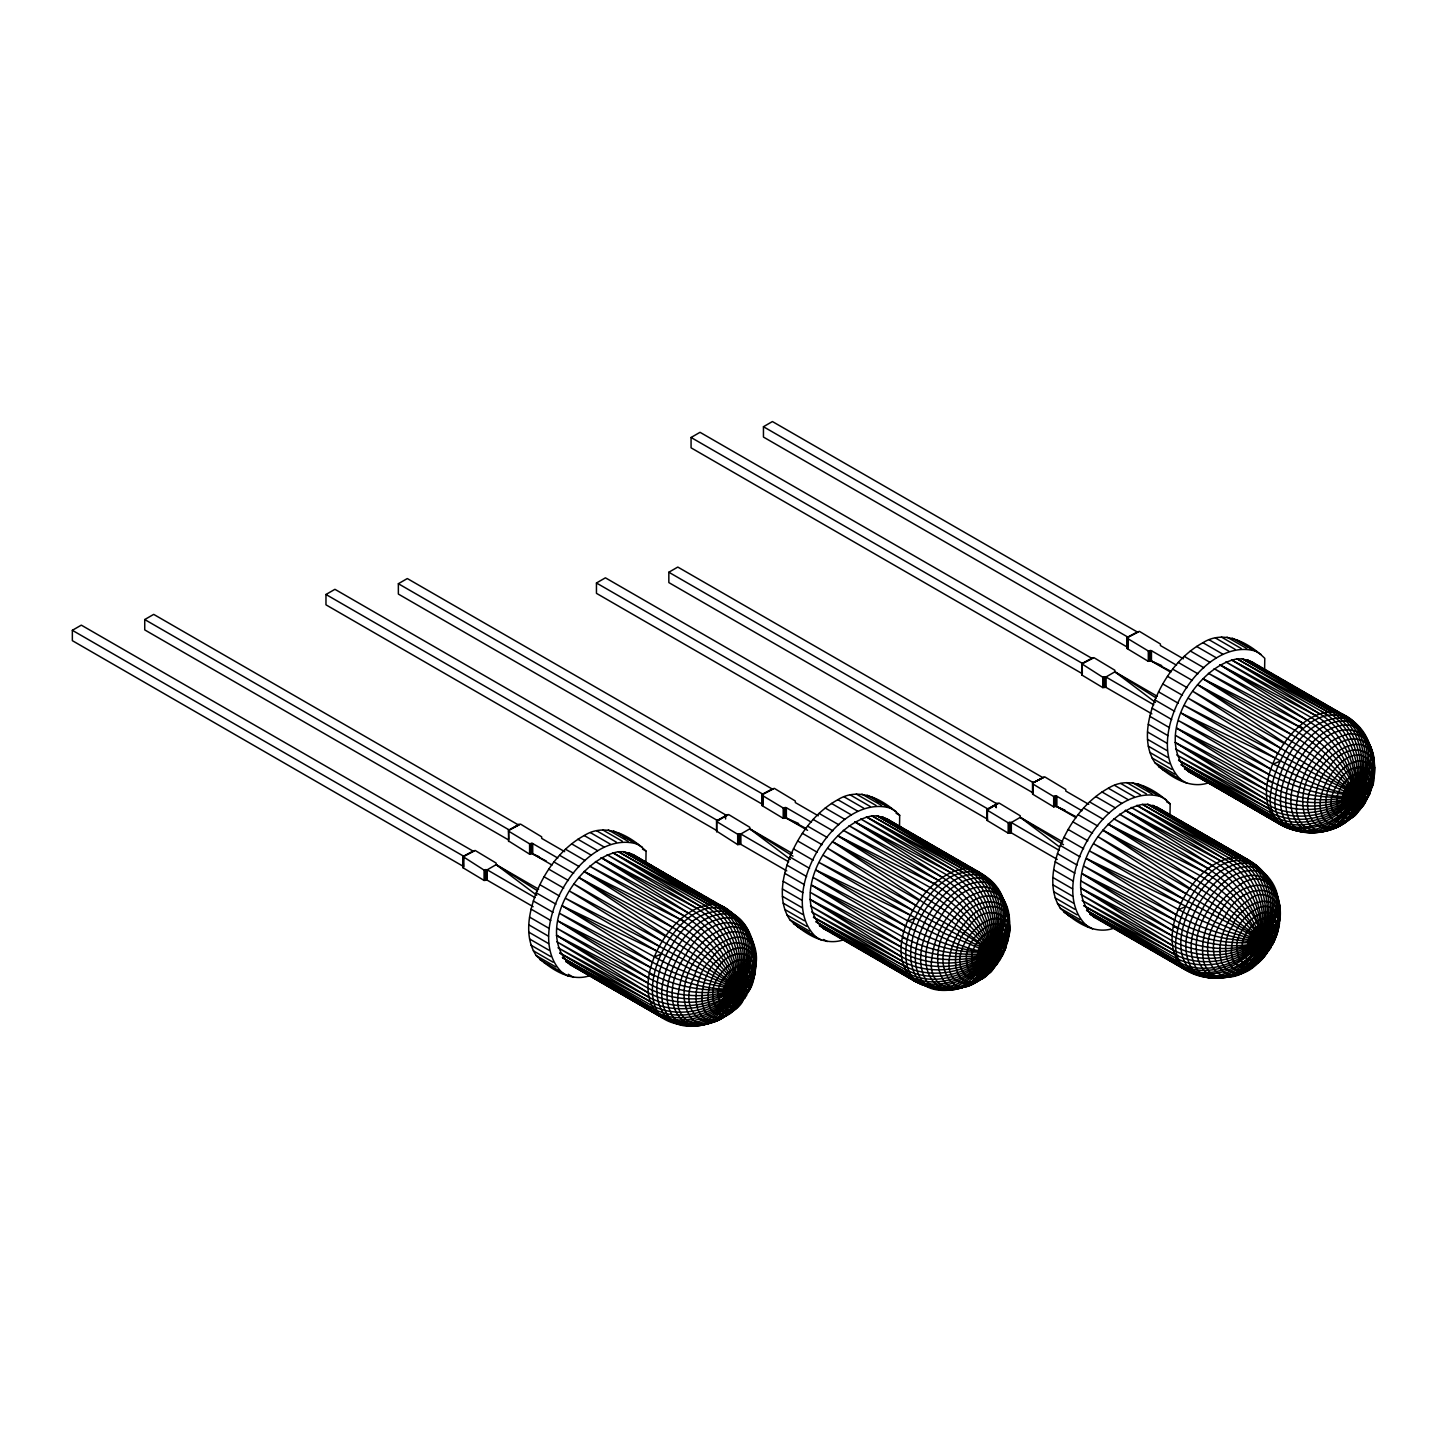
<?xml version="1.0" encoding="UTF-8"?>
<svg xmlns="http://www.w3.org/2000/svg" width="1447" height="1447" viewBox="0 0 1447 1447"><rect width="100%" height="100%" fill="white"/><g stroke="black" fill="none" stroke-linecap="round" stroke-linejoin="round"><path stroke-width="1.5" d="M463.402 866.518L463.022 855.864L72.35 630.313L72.35 640.659L463.022 866.21L463.022 867.766L484.076 880.427L487.223 880.174L533.147 906.69M596.453 582.996L987.125 808.547L987.505 819.219L596.453 593.342L596.453 582.996L605.407 577.823L996.097 803.374L999.226 803.121L1020.28 815.801L1020.28 817.356L1059.077 846.622M1082.121 673.687L1081.741 663.033L691.069 437.482L691.069 447.828L1081.741 673.38L1081.741 674.935L1102.795 687.596L1105.942 687.343L1151.866 713.859M645.868 864.076L646.067 851.143C630.241 835.715 605.461 822.059 584.226 835.534C561.834 847.815 545.881 869.52 536.24 892.799C528.77 912.442 523.868 936.86 536.24 955.599C550.366 969.002 571.077 983.2 591.298 975.097M899.528 826.092L899.69 815.312C883.864 799.884 859.066 786.227 837.849 799.703C815.439 812.002 799.504 833.707 789.863 856.968C782.393 876.611 777.491 901.029 789.863 919.767C803.989 933.17 824.7 947.369 844.921 939.266M1169.972 816.759L1170.171 803.827C1154.344 788.416 1129.564 774.742 1108.33 788.217C1085.937 800.517 1069.984 822.222 1060.344 845.482C1052.873 865.125 1047.972 889.543 1060.344 908.282C1074.036 921.088 1093.679 935.16 1113.358 928.359M1264.588 671.245L1264.787 658.313C1248.96 642.884 1224.18 629.228 1202.945 642.703C1180.553 654.985 1164.6 676.69 1154.959 699.95C1147.489 719.611 1142.587 744.029 1154.959 762.768C1169.086 776.171 1189.796 790.369 1210.018 782.266M745.078 928.07L743.469 924.796C791.835 993.999 692.733 1010.404 648.057 983.146L556.86 928.287L648.618 978.082C674.175 991.358 705.557 997.164 733.394 988.41C737.97 1007.311 747.773 967.518 733.394 988.41C705.177 984.774 677.449 976.182 652.561 962.255L559.88 913.509L650.879 967.591C679.692 982.748 767.995 1014.745 754.791 949.883C743.993 893.45 694.216 904.303 671.227 946.465C643.644 986.764 654.858 1041.912 713.082 1022.107C735.546 1016.626 738.024 990.092 740.159 971.281C741.37 945.958 731.241 918.212 708.831 904.592L618.412 851.722C576.973 859.391 534.359 930.511 569.593 964.263L662.473 1017.802L673.307 1021.889M1000.781 949.72C999.678 965.022 971.841 976.779 977.919 952.705C979.022 937.385 1006.859 925.646 1000.781 949.72C968.405 956.847 934.979 940.17 906.166 926.424L813.503 877.678L904.502 931.759C929.716 944.891 958.71 954.568 987.36 951.601C1003.784 933.08 988.265 972.818 987.36 951.601L944.728 933.514L910.742 915.372L816.09 870.117L908.191 921.088C934.219 930.801 1015.577 985.19 1009.409 921.196C1007.474 903.073 998.412 882.959 981.03 875.2C958.782 870.642 939.845 889.254 927.961 905.84C899.853 942.684 902.277 1005.068 963.485 987.27C987.921 983.309 992.081 955.508 993.782 935.449C994.993 910.127 984.846 882.381 962.454 868.761L872.035 815.891C830.578 823.56 787.982 894.68 823.216 928.431L916.096 981.988L931.325 987.704L938.597 987.686M1222.227 977.919C1140.073 984.123 1196.434 853.332 1251.51 863.714C1323.625 904.936 1232.826 994.161 1176.664 961.061L1086.588 910.344L1181.005 966.65C1203.235 983.146 1243.425 983.978 1256.484 955.273C1272.311 923.457 1269.128 877.407 1236.715 857.022L1142.515 804.405L1147.778 804.369L1157.039 807.227L1249.864 860.893C1272.094 874.314 1291.285 909.729 1272.094 932.646C1244.89 955.744 1202.294 950.806 1172.142 935.829L1080.963 880.988L1172.721 930.765C1199.237 945.162 1273.197 960.754 1279.383 917.091C1275.965 886.45 1238.053 906.636 1232.555 926.008C1219.64 942.178 1224.053 983.345 1252.505 966.65C1280.486 933.84 1235.593 887.174 1208.516 868.761L1113.774 818.821L1204.501 872.179C1239.138 891.497 1301.794 967.717 1225.754 977.25C1252.089 977.43 1262.11 951.8 1264.461 929.643C1266.089 902.602 1257.371 871.998 1232.934 857.275L1142.515 804.405C1101.058 812.074 1058.462 883.195 1093.697 916.946L1186.576 970.503C1215.046 987.559 1260.916 974.627 1271.388 943.896M1331.439 828.751C1354.464 824.718 1356.617 796.917 1358.878 778.45C1360.09 753.127 1349.942 725.381 1327.55 711.761L1237.131 658.891C1195.692 666.561 1153.078 737.681 1188.313 771.432L1281.192 824.971C1304.416 837.596 1338.656 834.955 1355.134 813.015C1362.206 776.876 1325.759 745.44 1299.117 726.665L1208.39 673.307L1303.132 723.229C1330.969 742.202 1361.283 775.067 1354.627 811.188C1340.284 836.583 1301.233 837.578 1278.262 823.289L1184.46 768.574L1275.621 821.136C1333.7 852.916 1412.724 753.254 1344.48 715.379L1251.673 661.713L1242.394 658.855L1237.131 658.891L1331.33 711.508C1368.392 735.275 1369.043 794.385 1339.723 824.211C1315.811 841.828 1267.934 832.658 1275.766 794.692C1279.908 759.838 1306.424 714.8 1346.144 718.182C1372.769 731.748 1381.867 769.478 1368.555 795.543L1366.872 799.594L1363.508 798.509L1311.941 772.354L1278.262 753.598L1188.313 698.286L1281.192 748.533L1353.488 792.703L1361.844 801.24L1363.381 805.454L1347.627 820.811L1338.457 824.7M740.159 971.281C727.552 972.8 714.764 999.588 731.314 1002.789C743.921 1001.27 756.709 974.482 740.159 971.281L738.386 982.676C741.949 953.682 730.409 921.16 704.906 905.334L612.859 852.753L700.891 906.564C727.57 923.295 741.334 957.299 737.445 988.03C741.859 1011.525 718.146 1023.97 698.141 1025.236M993.782 935.449L992.009 946.844C995.572 917.85 984.032 885.329 958.529 869.502L866.482 816.922L954.495 870.732C982.64 888.422 996.187 924.922 990.49 957.064C993.185 983.237 959.632 991.267 939.32 989.043M1264.262 923.964C1263.213 930.783 1262.037 933.767 1265.492 938.217C1265.347 941.201 1263.629 944.149 1260.97 945.578C1254.278 947.043 1257.877 935.902 1262.489 935.359C1266.053 906.365 1254.513 873.843 1229.009 858.017L1136.962 805.436L1224.976 859.265C1256.358 878.492 1266.487 918.736 1260.97 953.175C1242.051 963.304 1246.03 930.891 1258.709 926.279C1277.611 916.15 1273.649 948.545 1260.97 953.175M1358.878 778.45C1357.829 785.269 1356.653 788.253 1360.108 792.685C1359.963 795.669 1358.245 798.635 1355.586 800.046C1348.893 801.511 1352.493 790.369 1357.105 789.827C1360.668 760.851 1349.129 728.329 1323.625 712.503L1231.578 659.922L1319.61 713.733C1350.973 732.978 1361.102 773.223 1355.586 807.643C1336.684 817.79 1340.646 785.377 1353.325 780.765C1372.226 770.618 1368.265 803.031 1355.586 807.643M741.533 921.902C733.52 914.07 724.857 904.158 712.611 904.339L618.412 851.722L623.675 851.686L712.611 904.339C761.918 932.465 747.158 1042.166 678.95 1023.933M995.554 889.019L1001.396 895.765C994.035 882.959 981.988 869.394 966.234 868.507L872.035 815.891L877.28 815.855L966.234 868.507C1015.541 896.652 1000.781 1006.334 932.555 988.102M712.611 904.339C657.553 907.631 609.169 1028.329 693.746 1025.181M648.618 997.092L556.86 941.798L648.057 992.678C672.529 1005.52 704.237 1005.593 728.456 992.335C726.539 983.833 742.817 969.201 744.916 982.839C746.833 991.34 730.554 1005.954 728.456 992.335L733.123 990.291C709.283 1007.655 674.881 1010.928 648.618 997.092L557.999 947.767L649.576 1001.197C684.757 1021.528 756.021 998.973 755.244 953.392M745.133 994.957C754.882 987.379 755.515 969.635 755.388 957.118M723.681 991.394C772.481 992.353 758.029 920.636 718.653 959.361C697.544 973.343 691.449 1035.546 730.88 1012.394M755.931 960.464L755.28 970.159M966.234 868.507C922.119 871.13 870.533 961.64 923.53 985.335M976.58 981.753C923.222 995.373 958.041 907.179 990.273 906.654C1014.745 904.465 1013.388 940.713 994.939 948.87C970.304 970.539 931.597 976.707 902.241 961.26L810.483 905.967L901.662 956.865C926.134 969.707 957.842 969.779 982.061 956.503C980.144 948.002 996.422 933.387 998.539 947.007C1000.456 955.508 984.177 970.123 982.061 956.503C1007.836 950.227 1016.427 921.052 1003.621 899.546M1009.554 924.651C1011.055 935.974 1005.412 947.043 994.722 951.583C999.045 952.072 1005.991 950.733 1006.389 945.379L1003.35 951.819L994.378 952.578C996.531 953.537 1002.934 956.123 1003.458 952.542L1000.203 959.506L998.756 959.126M1247.784 944.077L1257.497 941.111C1229.281 937.457 1201.535 928.884 1176.664 914.938L1083.984 866.192L1174.982 920.274C1191.188 929.408 1209.113 935.214 1227.327 938.759C1241.689 940.025 1259.921 945.976 1271.895 935.377C1289.096 917.76 1277.032 887.083 1262.417 871.221C1216.276 818.785 1141.701 934.907 1185.292 968.821C1221.395 983.345 1258.999 954.586 1272.998 922.282C1286.564 898.424 1267.59 865.559 1240.332 884.497C1215.57 900.468 1197.827 931.85 1203.705 961.64C1213.744 993.637 1253.952 968.477 1259.505 945.94C1219.242 1012.394 1172.812 961.568 1209.71 907.757C1241.616 850.926 1300.527 874.169 1265.203 936.661C1306.623 877.768 1239.573 866.862 1217.325 917.886C1187.643 964.733 1232.79 1007.094 1260.228 945.85L1256.484 955.273M1172.721 949.775L1080.963 894.481L1172.142 945.379C1196.633 958.221 1228.34 958.294 1252.559 945.018C1250.642 936.516 1266.921 921.902 1269.019 935.522C1270.936 944.023 1254.658 958.638 1252.559 945.018L1257.226 942.992C1233.387 960.356 1198.984 963.612 1172.721 949.775L1082.103 900.468L1173.662 953.88C1207.739 971.859 1251.691 956.901 1274.626 927.943C1290.489 911.303 1268.585 883.81 1249.864 899.112C1229.751 912.171 1214.666 938.687 1221.72 962.798C1232.338 985.154 1264.226 965.818 1261.73 945.126C1264.117 951.656 1263.484 960.935 1255.996 963.811L1261.694 957.968M1362.188 731.965C1316.625 661.08 1224.072 800.933 1288.626 828.335L1287.794 826.924L1292.026 829.059M1363.798 735.239C1406.158 792.413 1309.445 831.048 1267.337 804.261L1175.579 748.967L1266.776 799.847C1291.249 812.689 1322.956 812.762 1347.175 799.504C1345.258 791.003 1361.537 776.37 1363.635 789.99C1365.552 798.491 1349.273 813.124 1347.175 799.504C1387.112 789.14 1377.381 740.918 1352.131 721.04M1374.107 764.269C1378.557 821.39 1296.295 787.711 1269.598 774.76L1178.6 720.678L1271.28 769.424C1296.15 783.352 1323.896 791.925 1352.113 795.579C1324.276 804.333 1292.894 798.509 1267.337 785.251L1175.579 735.456L1266.776 790.315C1292.533 804.243 1324.023 805.925 1351.842 797.46L1342.4 803.754M1374.65 767.634L1374.144 777.708M736.867 1000.474C740.339 965.384 717.025 931.561 688.519 913.039L601.265 857.673L696.785 908.282C717.513 920.907 730.771 943.48 735.908 966.813C734.714 980.759 746.254 1001.577 731.893 1011.127M990.49 964.643C993.944 929.553 970.63 895.729 942.142 877.226L854.888 821.86L950.408 872.451C972.673 886.125 986.492 911.049 990.49 936.462C990.833 951.8 998.701 972.782 979.492 980.053C989.368 976.273 992.732 965.692 992.009 956.033C995.482 962.128 994.252 970.684 987.632 974.193M463.022 866.21L463.528 856.353L475.122 850.438L496.176 863.099L496.176 864.655L536.747 895.259M716.645 830.379L716.645 820.033L325.973 594.482L325.973 604.828L717.025 830.705M709.229 1023.047C723.988 1020.153 737.464 1009.102 736.867 992.877C724.025 1044.499 671.426 1019.864 694.687 975.712C699.914 949.051 753.905 912.605 755.804 960.718M762.153 804.116L762.153 793.77L398.359 583.72L398.359 594.066L762.153 804.116L762.153 805.653L783.207 818.333L785.811 817.862L798.635 823.506M987.125 818.893L987.632 809.054L996.947 803.664M976.454 981.988C986.004 977.539 989.838 966.867 990.49 957.064C967.482 1019.9 921.775 970.159 954.152 928.377C977.467 881.259 1036.106 902.53 995.011 949.702M1032.633 792.63L1032.633 782.284L668.84 572.234L668.84 582.58L1032.633 792.63L1032.633 794.168L1053.687 806.847L1056.292 806.377L1065.028 810.211M1081.741 673.38L1082.247 663.522L1093.842 657.607L1114.895 670.268L1114.895 671.824L1155.466 702.428M1127.267 647.098L1127.267 636.752L763.455 426.72L763.455 437.066L1127.267 647.098L1127.267 648.654L1148.303 661.333L1150.908 660.845L1161.688 665.584M1259.831 953.88L1260.97 945.578C1237.981 1008.414 1192.256 958.692 1224.632 916.91C1247.965 869.774 1306.587 891.045 1265.492 938.217M1342.4 798.563C1398.29 795.344 1369.115 723.391 1332.904 771.667C1323.282 784.78 1314.835 804.297 1324.168 819.617C1337.064 833.743 1358.136 816.506 1355.586 800.046C1342.744 851.668 1290.145 827.015 1313.406 782.881C1318.633 756.22 1372.606 719.774 1374.523 767.869M751.409 984.81L747.502 992.335L718.001 978.299L659.543 946.428L569.593 891.117L662.473 941.364C687.831 956.25 713.244 971.552 737.445 988.03C756.401 1000.203 727.515 1016.011 716.229 1019.755M1005.032 948.979L1001.125 956.503L971.606 942.467L913.166 910.597L823.216 855.286L916.096 905.533C943.245 923.982 976.363 936.498 998.394 960.935C993.691 972.33 973.126 987.035 963.25 972.655C943.607 941.02 1015.83 884.66 1006.334 945.47M1362.658 805.744L1365.335 802.271L1359.022 796.537L1368.265 796.863L1370.074 793.119L1369.694 790.623M725.888 1015.884C735.745 1012.104 739.11 1001.523 738.386 991.846C742.04 998.068 740.394 1006.334 734.009 1010.024M1352.728 817.193C1359.366 813.666 1360.596 805.111 1357.105 799.015C1358.661 805.798 1358.154 815.348 1350.612 818.279M1353.506 815.493L1361.862 807.299L1358.462 797.442L1363.508 798.509M722.831 906.509C748.37 921.649 752.331 957.824 739.743 982.676C748.153 955.545 742.13 920.238 716.229 904.574L623.675 851.686L632.954 854.544L732.381 912.967M976.454 870.696C1001.993 885.817 1005.936 921.992 993.366 946.844C1001.776 919.731 995.735 884.406 969.852 868.743L877.28 815.855L886.559 818.713L979.366 872.378L991.937 882.706L998.701 892.238M1254.368 955.545C1273.866 926.478 1276.851 878.998 1244.004 858.089L1152.644 805.31L1246.934 859.211C1272.474 874.332 1276.435 910.507 1263.846 935.359C1272.257 908.246 1266.234 872.921 1240.332 857.257L1147.778 804.369L1236.715 857.022M1341.55 713.678C1367.089 728.818 1371.051 764.993 1358.462 789.827C1366.872 762.714 1360.849 727.407 1334.948 711.743L1242.394 658.855L1331.33 711.508M563.715 974.03C519.166 935.287 582.309 825.93 638.109 844.361M817.338 938.217C772.788 899.473 835.932 790.098 891.714 808.547M1087.818 926.731C1043.269 887.988 1106.412 778.613 1162.212 797.062M1182.434 781.199C1137.885 742.456 1201.028 633.081 1256.828 651.53M739.254 1004.616C692.444 1042.726 703.369 955.526 739.254 953.844C755.949 951.656 758.879 978.118 748.913 986.239C734.461 991.521 719.43 983.146 705.449 979.637C687.904 973.505 670.739 966.126 654.569 956.919L562.485 905.949L657.119 951.204L691.123 969.345L733.738 987.433L724.296 988.518M740.358 976.96L741.208 971.208M993.962 941.129L994.812 935.377M1264.461 929.643L1265.293 923.891M1359.077 784.129L1359.909 778.377M725.761 908.21L628.541 852.627L719.919 905.406C754.393 927.581 749.365 978.009 727.208 1007.166C711.49 1033.809 672.222 1028.112 678.317 993.619C681.754 964.932 700.402 933.821 729.993 926.822C760.579 924.705 760.344 970.051 741.316 984.683L747.52 976.363M987.686 819.581L987.125 820.449L1008.179 833.128L1011.326 832.857L1057.251 859.391M979.366 872.378L882.164 816.795L973.524 869.575C1008.016 891.75 1002.988 942.178 980.831 971.335C965.113 997.978 925.845 992.28 931.922 957.787C935.359 929.119 954.025 898.008 983.598 891.008C1014.184 888.874 1013.949 934.219 994.939 948.87L1001.143 940.532M1344.48 715.379L1247.26 659.796L1338.638 712.575C1373.113 734.75 1368.084 785.178 1345.927 814.335C1330.209 840.978 1290.941 835.281 1297.037 800.77C1300.473 772.101 1319.121 740.991 1348.713 733.991C1379.298 731.875 1379.063 777.22 1360.035 791.853L1366.239 783.514M746.58 995.337L740.303 989.368C742.546 988.898 751.644 992.335 749.239 987.36M1000.203 959.506L993.926 953.537L999.768 952.651M1268.042 951.276L1269.055 950.372L1267.228 946.754L1258.872 938.235L1219.658 913.835L1186.576 894.047L1093.697 843.8L1183.646 899.112L1264.407 942.051L1270.719 947.785L1264.352 954.713M755.244 961.007L754.773 974.048L750.776 986.908L740.774 988.391L743.252 989.513L746.164 988.464M1007.184 943.697L1008.993 931.995L1009.029 934.726M1277.791 928.269L1277.665 932.212L1273.649 942.377L1264.407 942.051L1272.456 944.963M1364.883 795.633L1361.971 796.682L1359.493 795.561C1367.162 793.878 1375.048 787.729 1373.384 778.83L1369.495 794.077C1336.015 798.02 1302.951 778.124 1273.288 764.088L1181.204 713.1L1275.838 758.355L1309.842 776.514L1352.457 794.602L1343.015 795.687M1279.383 922.842L1280.034 913.166L1278.262 902.512M742.42 923.692C699.769 867.73 630.964 973.306 658.855 1013.551C708.397 1050.413 789.031 953.338 733.43 913.871M754.773 974.048C753.941 980.867 747.086 985.552 741.099 987.415L744.047 987.559L749.51 984.322L752.729 981.283L752.458 979.51M754.936 973.216L755.424 970.557M977.286 872.107C946.356 867.549 923.512 898.37 912.478 923.512C902.44 944.023 899.998 985.154 931.579 985.986C990.725 989.621 1042.383 893.197 969.852 868.743M1256.484 865.65C1217.651 843.076 1182.217 900.378 1177.044 933.08C1164.093 990.309 1239.41 981.066 1258.293 945.578C1248.906 965.655 1217.144 989.097 1197.429 970.087C1184.478 949.901 1193.757 923.729 1204.79 904.791C1216.095 887.174 1235.033 866.789 1258.112 871.166C1281.12 882.67 1275.639 917.326 1264.877 936.064L1269.616 925.555M1351.1 720.136C1312.266 697.544 1276.833 754.846 1271.66 787.566C1258.709 844.795 1334.025 835.534 1352.927 800.064C1343.521 820.142 1311.76 843.583 1292.044 824.555C1279.094 804.369 1288.373 778.197 1299.406 759.277C1310.711 741.642 1329.648 721.257 1352.728 725.652C1375.735 737.138 1370.255 771.812 1359.493 790.532L1364.232 780.023M1278.461 929.028L1279.474 920.509L1276.833 933.984L1268.151 940.261L1264.877 941.093L1249.412 938.289L1224.198 930.439L1187.553 914.45L1086.588 858.632L1181.222 903.887L1215.227 922.028L1257.841 940.116L1248.399 941.219M1279.039 925.899L1279.528 923.24M742.184 971.281L739.091 982.585L739.091 971.48M995.807 935.449L992.714 946.754L992.714 935.666M1266.288 923.964L1263.195 935.268L1263.195 924.181M1360.904 778.45L1357.811 789.736L1357.811 778.649M730.265 1002.861L735.42 993.257C695.139 1059.692 648.708 1008.885 685.607 955.074C716.79 898.515 777.111 921.359 740.774 983.363C750.975 962.273 754.484 923.041 727.588 913.853C702.88 912.695 684.286 934.491 673.072 954.098C663.16 973.306 654.713 1000.727 670.522 1019.068C693.384 1032.453 721.764 1012.574 734.769 993.167C724.386 1012.629 693.258 1036.54 673.325 1017.404C660.375 997.2 669.654 971.027 680.687 952.108C692.01 934.473 710.929 914.088 734.009 918.483C756.763 929.842 752.078 964.643 740.303 982.929L743.993 971.805M983.888 967.03L989.024 957.426C948.762 1023.879 902.331 973.053 939.23 919.243C970.394 862.683 1030.734 885.528 994.378 947.55C1004.598 926.442 1008.089 887.21 981.211 878.022C956.503 876.864 937.891 898.659 926.695 918.284C916.765 937.475 908.318 964.896 924.145 983.237C946.989 996.621 975.368 976.743 988.373 957.335C978.009 976.797 946.881 1000.727 926.93 981.572C913.998 961.387 923.276 935.214 934.31 916.277C945.614 898.659 964.552 878.275 987.614 882.652C1010.368 894.011 1005.701 928.811 993.926 947.116L997.616 935.974M1252.451 955.291L1258.872 945.85C1245.994 965.547 1213.689 987.867 1192.382 969.273C1179.034 948.436 1188.602 921.45 1199.979 901.915C1211.645 883.737 1231.162 862.719 1254.983 867.241C1277.737 880.174 1275.44 915.209 1264.407 935.63L1268.097 924.488M1347.067 809.759L1353.488 800.318C1340.609 820.015 1308.305 842.353 1286.998 823.741C1273.649 802.922 1283.218 775.918 1294.595 756.401C1306.261 738.223 1325.796 717.187 1349.599 721.709C1372.353 734.642 1370.056 769.695 1359.022 790.098L1362.712 778.974M733.484 1002.246L736.125 993.148C698.431 1065.281 661.713 994.415 700.836 953.519C710.911 940.116 731.802 923.475 748.171 936.408C765.119 959.144 740.936 984.72 726.683 1001.794M987.107 966.415L989.748 957.335C952.054 1029.45 915.318 958.583 954.441 917.687C964.534 904.285 985.407 887.644 1001.794 900.577C1018.742 923.313 994.541 948.888 980.288 965.981M1257.588 954.948L1258.528 950.715M1352.203 809.416L1354.844 800.318C1317.15 872.451 1280.432 801.566 1319.537 760.688C1329.63 747.285 1350.521 730.645 1366.89 743.577C1383.838 766.313 1359.655 791.871 1345.403 808.963M735.727 1001.197L737.626 992.443L739.091 998.719M989.35 965.366L991.249 956.612L992.714 962.888M1354.446 808.348L1356.345 799.612L1357.811 805.889M737.59 1005.285C748.913 997.218 732.2 981.554 727.208 973.722C711.653 955.526 693.24 939.664 672.692 927.382L584.136 871.51L680.397 919.496C705.829 935.449 727.552 959.379 737.445 988.03C715.361 1009.608 679.312 1020.28 650.879 1004.96L559.88 953.085L649.576 1001.197M985.497 975.296C1002.029 968.604 992.66 951.041 983.888 941.69C967.862 921.775 948.219 904.719 926.297 891.569L837.741 835.697L934.002 883.665C959.451 899.636 981.156 923.548 991.068 952.198C972.257 976.11 936.715 991.123 908.191 975.549L816.09 921.829L906.166 972.547C932.827 987.089 966.343 976.327 987.36 956.63L978.932 964.679M1270.267 941.165L1267.355 942.214L1264.877 941.093L1273.83 940.333L1276.869 933.894C1276.471 939.248 1269.544 940.586 1265.203 940.098C1285.063 938.235 1281.753 901.553 1261.296 906.925C1242.249 913.618 1229.679 935.395 1231.65 955.219C1234.237 974.681 1260.554 966.741 1265.745 953.501C1256.285 920.473 1223.945 898.696 1196.796 880.083L1108.239 824.211L1204.501 872.179M1354.302 812.671C1369.567 807.914 1351.064 788 1345.927 780.874C1330.372 762.696 1311.959 746.833 1291.411 734.551L1202.855 678.679L1299.117 726.665M1278.877 926.749L1276.833 933.984M741.642 977.141L743.125 971.48M995.265 941.31L996.748 935.648M1265.745 929.824L1267.228 924.163M1360.361 784.292L1361.844 778.649M734.606 1001.776L735.926 997.489M988.229 965.963L989.531 961.658M1258.709 954.477L1260.03 950.173M1353.325 808.945L1354.645 804.659M751.843 984.105L752.729 981.283M1005.466 948.273L1007.311 939.754M1275.947 936.788L1277.99 930.312M1365.878 792.721L1359.818 794.584L1369.332 792.431L1372.606 784.78M743.686 978.534L745.512 972.854M997.29 942.721L999.135 937.023M1258.112 962.707L1264.063 955.327L1263.195 943.806L1267.047 949.937L1267.246 952.813L1265.745 954.423M731.314 1002.789L733.014 998.213M984.919 966.958L986.637 962.382M1255.417 955.472L1257.117 950.896M1350.033 809.958L1354.139 800.408C1313.858 866.862 1267.427 816.054 1304.326 762.243C1336.232 705.394 1395.143 728.655 1359.818 791.129L1365.878 782.483M742.763 977.666L744.789 972.275M996.386 941.834L998.412 936.444M1266.867 930.349L1268.892 924.959M1361.482 784.835L1363.508 779.445M746.218 971.407L739.706 986.185L730.825 999.823L724.061 996.766L737.554 973.795M996.44 935.033L995.156 938.452L1002.228 944.403L992.805 961.785M999.208 937.24L987.614 959.632L984.43 963.991L981.211 962.617L994.415 940.152M1002.12 937.783L990.399 960.862L987.342 965.04L984.43 963.991M1006.171 946.917L1004.399 951.077M1249.376 953.953L1251.691 951.131L1257.823 953.555L1266.36 940.46L1272.003 927.889M1343.992 808.439L1346.307 805.599L1352.439 808.041L1360.976 794.946L1366.637 782.357M746.164 973.56L741.099 983.96L747.158 975.332M999.768 937.746L994.722 948.129L1000.781 939.501M1007.98 940.514L1005.575 944.71L997.978 950.751M738.314 972.058L741.533 974.283L727.588 998.448M744.355 979.728L746.706 974.392M723.663 990.128L739.182 997.616L748.605 980.234M991.937 936.245L978.805 959.397M997.978 943.896L1000.329 938.56M1262.417 924.76L1249.286 947.912M1265.637 926.966L1251.691 951.131M1268.44 929.083L1254.929 952.506M1268.458 932.411L1270.81 927.075M1343.901 802.398L1357.033 779.228L1365.425 785.54M1360.252 781.452L1346.307 805.599M1363.056 783.551L1349.545 806.974M1363.074 786.879L1365.425 781.561M1358.805 803.392L1366.673 788.904M732.381 1002.59L734.425 998.032M986.004 966.759L988.048 962.201M1351.1 809.759L1353.144 805.183M1267.789 931.235L1270.267 926.261M1362.405 785.703L1364.883 780.729M1271.262 928.015L1265.42 937.385L1271.895 930.168M743.722 994.342L726.828 985.262L731.495 976.761M749.835 988.373L741.642 1001.722L744.952 997.67M985.118 940.93L983.363 944.385L999.678 954.477M1003.549 953.32L1001.776 956.612M1253.844 932.899L1255.598 929.444M1272.257 945.126L1275.512 937.493L1274.879 939.591M1366.221 799.486C1385.231 767.217 1351.534 753.688 1336.721 785.468C1318.597 814.968 1348.423 832.188 1364.919 801.747M729.288 1002.789L731.73 998.032M982.893 966.976L985.335 962.201M1253.391 955.49L1255.815 950.715M1348.007 809.958L1350.449 805.201M1370.562 791.274L1371.177 786.68M996.223 965.276L998.557 961.857M1268.874 933.858L1271.624 929.046M1252.885 934.581L1250.932 937.945L1265.998 946.157L1270.719 937.421L1256.484 927.726M1346.524 790.749L1348.459 787.385L1363.092 796.32M1270.195 947.984L1272.148 944.565M1364.81 802.452L1366.782 799.033L1365.299 802.506M728.347 1002.59L734.208 992.895C716.247 1014.618 683.346 1028.69 656.902 1013.967L562.485 957.661L652.561 1008.36C679.222 1022.92 712.72 1012.14 733.738 992.461C714.728 1013.786 681.031 1025.869 654.569 1011.381L562.485 957.661M981.97 966.777L987.813 957.064C969.87 978.787 936.969 992.859 910.525 978.136L816.09 921.829M1348.984 810.031L1351.733 805.382M1369.495 794.077L1370.074 793.119M725.761 1016.12C686.891 1035.943 691.322 977.105 709.862 960.826C733.846 923.15 777.654 951.24 741.389 985.534M1344.48 823.289C1305.61 843.113 1310.041 784.274 1328.581 767.977C1352.565 730.319 1396.373 758.409 1360.108 792.685M746.616 995.102L744.662 998.285L742.781 998.575M993.872 966.198L999.696 959.47M1000.239 959.271L997.562 962.761M1263.285 950.299L1265.998 946.157M1270.719 947.785L1263.303 957.389M1363.381 805.454L1365.335 802.271M727.479 1002.265L730.608 997.489M981.102 966.433L984.213 961.676M1346.198 809.434L1349.309 804.659M1251.583 954.948L1254.694 950.191M747.936 978.678L741.316 986.438L747.52 984.105M1001.559 942.865C992.099 957.986 971.1 956.087 955.472 956.557C937.023 955.545 918.447 951.33 902.241 942.25L810.483 892.473L901.662 947.315C927.437 961.26 958.927 962.924 986.745 954.477L977.304 960.772M991.828 963.123L989.893 965.764L987.342 965.04M1366.655 785.848L1360.035 793.607C1375.175 792.341 1377.038 771.142 1366.872 762.913C1354.627 756.329 1341.857 768.303 1335.237 777.799C1314.328 801.367 1331.24 842.606 1359.963 809.615M1363.671 804.839L1360.361 808.891M1272.04 931.38L1265.42 939.139L1271.624 936.788M1250.769 954.495L1257.841 945.144C1238.831 966.469 1205.134 978.57 1178.672 964.064L1086.588 910.344M725.96 1001.215L729.686 996.621M979.565 965.384L983.309 960.808M1344.679 808.385L1352.457 799.612C1331.439 819.309 1297.941 830.072 1271.28 815.529L1181.204 764.83L1275.621 821.136M1250.045 953.899L1253.789 949.322M744.771 981.175L747.792 977.485M998.394 945.343L1001.396 941.653M1363.49 788.326L1366.511 784.636M739.2 1004.706L743.252 998.846L739.743 990.291L744.789 991.34M1357.919 811.857L1361.862 807.299M741.316 986.438L747.99 979.963M1001.143 948.273L994.939 950.625L1001.613 944.131M1360.035 793.607L1366.71 787.132M1265.42 939.139L1272.094 932.646M725.309 1000.51L733.394 991.864L724.296 998.756M1181.204 764.83L1273.288 818.55C1301.83 834.123 1337.354 819.092 1356.165 795.181C1357.901 764.432 1341.803 732.055 1315.504 715.433L1225.844 661.912L1319.61 713.733M1249.412 953.193L1257.497 944.547C1235.539 963.575 1201.516 971.95 1174.982 957.643L1083.984 905.786L1173.662 953.88M741.244 1002.464L734.787 1008.324M988.41 972.493L996.766 964.299L993.366 954.459L998.412 955.508M990.273 971.642L994.867 966.632M1265.347 955.147L1258.89 961.007M994.939 950.625C1031.856 926.062 989.006 892.076 967.808 928.685C949.395 944.457 949.16 999.027 984.503 976.58M463.528 856.931L484.076 870.099L484.076 880.427M508.838 839.17L508.548 829.583L144.736 619.551L144.736 629.897L508.548 839.929M786.77 870.877L740.828 844.343L737.699 844.614L717.133 831.446M772.626 788.904L762.641 794.258L762.533 805.346L762.641 794.258L774.254 788.326L795.307 801.005L795.307 802.56L818.279 815.819M1082.247 664.101L1102.795 677.25L1102.795 687.596M1137.722 631.905L1127.756 637.241L1127.629 648.346L1127.756 637.241L1139.35 631.326L1160.404 644.005L1160.404 645.543L1183.375 658.801M1043.106 777.419L1033.14 782.773L1033.013 793.86L1033.14 782.773L1044.734 776.858L1065.788 789.519L1065.788 791.075L1088.759 804.333M724.766 999.678L728.999 995.446M978.371 963.847L987.017 956.033C963.25 972.909 929.734 979.709 903.181 965.366L813.503 917.271L906.166 972.547M1343.485 806.847L1352.113 799.033C1328.364 815.891 1294.83 822.71 1268.277 808.348L1178.6 760.254L1271.28 815.529M1248.87 952.361L1253.102 948.129M813.503 917.271L904.502 969.128C930.946 983.255 965.692 975.549 986.8 955.309L977.141 959.56M1178.6 760.254L1269.598 812.129C1296.042 826.237 1330.788 818.55 1351.914 798.31L1342.255 802.56M1248.399 951.439L1261.549 940.713C1263.285 909.964 1247.187 877.569 1220.888 860.965L1131.228 807.444L1224.976 859.265M1344.028 807.679L1348.405 803.79M989.404 972.691L976.562 981.12M1354.501 815.674L1344.607 823.054M1352.077 817.736L1344.932 821.697M1355.369 814.643L1356.87 813.395M538.881 856.606L532.189 853.676L529.602 854.164L508.91 841.177M748.153 992.425L747.285 991.213M723.952 997.725L733.195 991.141L723.536 995.391M977.557 961.893L982.206 958.167M1342.671 804.876L1347.302 801.168M1248.038 950.408L1257.298 943.824L1247.621 948.074M744.879 983.725L747.936 981.301M998.502 947.894L1001.559 945.47M1363.599 790.894L1366.655 788.452M1268.983 936.408L1272.04 933.984M1363.074 793.752L1366.239 791.274M1253.012 966.343L1247.043 969.635L1255.399 965.022M977.919 962.924L982.622 959.614M1343.015 805.907L1347.718 802.615M744.771 984.665L747.792 982.676M998.394 948.834L1001.396 946.863M1363.49 791.816L1366.511 789.845M1268.874 937.349L1271.895 935.377M1338.366 826.183L1341.658 824.103M72.35 630.313L81.303 625.14L472.843 850.981M144.736 619.551L153.689 614.378L517.501 824.41L520.631 824.157L541.684 836.836L541.684 838.392L564.656 851.65M325.973 594.482L334.926 589.309L725.598 814.86L728.745 814.607L749.799 827.286L749.799 828.842L790.351 859.428M398.359 583.72L407.312 578.547L771.975 788.868M691.069 437.482L700.022 432.309L1091.563 658.15M763.455 426.72L772.409 421.547L1137.071 631.869M668.84 572.234L677.793 567.061L1042.455 777.383M519.654 824.645L509.037 830.09L518.352 824.7M538.646 889.182L496.176 864.655L487.223 869.828L484.076 870.099M726.466 815.149L716.645 821.589L737.699 834.268L737.699 844.614M792.251 853.35L749.799 828.842L740.828 833.997L737.699 834.268M1157.365 696.351L1114.895 671.824L1105.942 676.997L1102.795 677.25M1062.749 841.865L1020.28 817.356L1011.326 822.529L1008.179 822.782L987.125 810.103L997.598 803.7M508.548 831.139L529.602 843.818L532.731 843.565L557.818 858.053M762.153 795.325L783.207 807.987L786.354 807.733L811.441 822.222M1127.267 638.308L1148.303 650.987L1151.45 650.716L1176.538 665.204M1032.633 783.84L1053.687 796.501L1056.835 796.248L1081.922 810.736M509.037 830.09L519.003 824.736M473.495 851.017L463.528 856.353L463.528 867.278M727.118 815.186L717.133 820.539L727.751 815.095M1092.214 658.186L1082.247 663.522L1082.247 674.429M648.057 983.146L556.48 935.268L647.858 988.03C673.777 1001.559 707.058 1002.934 733.195 989.386C704.544 992.172 674.881 986.745 649.576 972.89L557.999 920.997L650.879 967.591M901.662 947.315L810.103 899.437L901.481 952.198C927.4 965.728 960.663 967.102 986.8 953.555C958.167 956.34 928.504 950.914 903.181 937.059L811.622 885.166L904.502 931.759M1266.776 790.315L1175.199 742.438L1266.577 795.181C1292.497 808.728 1325.778 810.103 1351.914 796.555C1323.263 799.323 1293.6 793.897 1268.277 780.042L1176.718 728.167L1269.598 774.76M1172.142 935.829L1080.583 887.952L1171.961 940.713C1197.881 954.242 1231.162 955.635 1257.298 942.069C1228.648 944.855 1198.984 939.429 1173.662 925.574L1082.103 873.681L1174.982 920.274M723.681 996.585L728.601 993.999M1247.784 949.286L1252.686 946.682M979.366 980.288L966.343 985.769M474.128 850.908L463.528 856.353L463.583 866.898M773.259 788.814L762.641 794.258L762.714 804.984M1138.373 631.796L1127.756 637.241L1127.81 647.967M1092.847 658.078L1082.247 663.522L1082.302 674.049M1043.739 777.328L1033.14 782.773L1033.194 793.499M987.632 809.054L998.231 803.61M743.686 988.554L746.706 987.017M997.29 952.723L1000.329 951.185M1362.405 795.705L1365.425 794.168M1267.789 941.237L1270.81 939.7M723.536 992.769L728.601 990.508M977.141 956.955L982.206 954.676M1342.255 799.938L1347.302 797.677M1247.621 945.47L1252.686 943.191M654.569 956.919L661.189 954.061M908.191 921.088L914.811 918.23M1273.288 764.088L1279.908 761.231M1178.672 909.602L1185.292 906.744M744.355 986.583L747.158 985.552M1268.458 939.266L1271.262 938.235M977.304 955.563L987.017 952.596L977.919 952.705M723.482 994.107L728.456 992.335M1342.201 801.276L1347.175 799.504M977.087 958.294L982.061 956.503M1247.585 946.808L1252.559 945.018M955.255 988.735L958.873 987.632M1342.671 797.134L1347.718 795.741M723.952 989.965L728.999 988.572M977.557 954.152L982.622 952.759M1248.038 942.666L1253.102 941.274M969.852 983.924L973.27 983.2M1240.332 972.438L1243.751 971.715M1361.482 797.641L1364.232 797.08M742.763 990.472L745.512 989.911M996.386 954.64L999.135 954.098M1266.867 943.155L1269.616 942.612M1323.969 830.614L1327.948 830.216M1343.485 794.222L1348.405 793.788M978.371 951.24L983.309 950.788M724.766 987.071L729.686 986.619M1248.87 939.754L1253.789 939.302M1268.892 944.023L1263.846 942.974L1265.112 945.85L1267.228 946.754M1344.028 792.775L1352.927 793.625L1349.852 790.93L1345.403 789.899M1249.412 938.289L1258.293 939.157L1255.236 936.444L1250.769 935.413M978.932 949.775L987.813 950.643L984.756 947.93L980.288 946.899M725.309 985.606L734.208 986.456L731.133 983.761L726.683 982.73M1320.369 831.718L1301.45 831.283M697.4 1024.494L701.65 1024.566M1225.265 976.038L1229.353 976.146M1344.679 791.328L1349.309 791.853M1250.045 936.842L1254.694 937.385M979.565 948.328L984.213 948.87M725.96 984.159L730.608 984.683M1360.361 799.468L1362.712 799.902M1265.745 945L1268.097 945.416M995.265 956.485L997.616 956.901M741.642 992.298L743.993 992.732M1296.422 830.687L1289.946 828.787M1100.046 920.003L1189.488 971.606L1205.351 976.454L1194.589 973.162M931.325 987.704L920.346 984.123L819.346 925.592L916.096 981.988M1183.646 968.803L1193.178 972.438L1194.01 973.849M922.68 983.924L919.008 983.092L897.864 970.431M569.593 964.263L662.473 1017.802L669.075 1019.755M935.847 988.807L924.832 985.787M934.871 987.939L937.837 988.663M681.248 1023.753L685.697 1024.856M736.288 1001.595L733.719 1000.872L746.706 978.389L741.533 974.283M1268.133 780.91L1272.6 782.393M1173.517 926.442L1177.985 927.907M903.018 937.927L907.504 939.392M649.414 973.741L653.881 975.224M1346.198 788.506L1353.488 792.703C1335.509 770.745 1311.814 753.833 1287.794 738.965L1197.591 684.702L1316.824 764.414L1350.449 790.026M1251.583 934.038L1258.872 938.235C1240.893 916.258 1217.198 899.365 1193.178 884.497L1102.976 830.234L1222.209 909.928L1255.815 935.558M981.102 945.524L988.373 949.72C970.412 927.744 946.7 910.85 922.68 895.982L832.495 841.72L951.728 921.413L985.335 947.043M727.479 981.337L734.769 985.552C716.79 963.575 693.095 946.664 669.075 931.796L578.872 877.533L698.105 957.245L731.73 982.857M674.772 1022.432L677.702 1023.517L671.227 1021.618M676.907 1022.125L679.801 1023.21M1357.901 804.785L1346.144 799.341M1361.844 801.24L1357.811 798.292L1359.909 803.718M996.748 958.24L992.714 955.291L994.812 960.718M743.125 994.071L739.091 991.123L741.208 996.549M1188.313 771.432L1284.104 826.092M1093.697 916.946L1098.11 918.863M823.216 928.431L827.612 930.349M1260.88 949.377L1251.51 944.855M990.399 960.862L981.03 956.34M1334.948 711.743L1342.382 715.089M1240.332 857.257L1247.766 860.621M716.229 904.574L723.663 907.938M1162.719 769.822L1167.458 771.975M1068.103 915.354L1072.842 917.507M797.623 926.84L822.059 940.369M544.018 962.653L548.739 964.805M659.543 1016.12L565.741 961.405L669.907 1021.166M1347.067 787.168L1354.139 791.871C1341.55 766.078 1319.248 745.603 1295.192 730.446L1202.855 678.679M1252.451 932.7L1259.505 937.385C1246.934 911.592 1224.632 891.117 1200.576 875.96L1108.239 824.211M981.97 944.186L989.024 948.87C976.436 923.077 954.152 902.602 930.095 887.445L837.741 835.697M728.347 979.999L735.42 984.702C722.831 958.909 700.529 938.434 676.473 923.276L584.136 871.51M913.166 980.288L917.434 982.441M924.09 984.647L926.912 986.058M1322.956 712.702L1327.713 715.125M1360.614 800.625L1345.547 792.431M1228.34 858.234L1233.097 860.658M957.86 869.719L962.599 872.143M995.5 957.643L980.451 949.431M704.237 905.533L708.994 907.956M1278.262 753.598L1184.46 705.593L1275.838 758.355M1183.646 899.112L1089.844 851.125L1181.222 903.887M913.166 910.597L819.346 862.611L910.742 915.372M659.543 946.428L565.741 898.442L657.119 951.204M1151.45 650.716L1151.45 661.062L1170.912 671.336M1056.835 796.248L1056.835 806.594L1076.297 816.85M854.888 821.86L946.266 874.621C971.009 890.231 988.373 918.339 990.49 947.55C981.265 920.129 962.834 895.422 938.036 880.246L843.294 830.307L934.002 883.665M786.354 807.733L786.354 818.08L805.816 828.335M601.265 857.673L692.643 910.434C717.386 926.062 734.769 954.152 736.867 983.381C727.66 955.961 709.211 931.253 684.413 916.078L589.671 866.138L680.397 919.496M532.731 843.565L532.731 853.893L546.351 861.092M1219.984 664.842L1311.362 717.603C1336.106 733.231 1353.488 761.321 1355.586 790.55C1349.997 761.936 1331.964 735.655 1307.238 720.208L1219.984 664.842L1315.504 715.433M1125.368 810.374L1216.746 863.135C1241.49 878.745 1258.872 906.853 1260.97 936.064C1255.381 907.468 1237.348 881.169 1212.622 865.74L1125.368 810.374L1220.888 860.965M1197.591 684.702L1291.411 734.551M1102.976 830.234L1196.796 880.083M832.495 841.72L926.297 891.569M578.872 877.533L672.692 927.382M1231.578 659.922L1327.55 711.761M1136.962 805.436L1232.934 857.275M866.482 816.922L962.454 868.761M612.859 852.753L708.831 904.592M1267.337 804.261L1176.718 754.936L1268.277 808.348M902.241 961.26L811.622 911.954L903.181 965.366M954.495 870.732L860.73 818.93L950.408 872.451M700.891 906.564L607.125 854.743L696.785 908.282M1307.238 720.208L1214.142 668.659L1303.132 723.229M1212.622 865.74L1119.526 814.191L1208.516 868.761M942.142 877.226L849.045 825.676L938.036 880.246M688.519 913.039L595.422 861.508L684.413 916.078M1305.899 694.56L1309.824 696.749M1313.749 698.937L1317.674 701.126M1321.599 703.296L1347.121 717.513L1353.433 722.704M1215.209 842.263L1219.134 844.451M1223.059 846.64L1228.937 849.914M1232.862 852.102L1236.787 854.291M1240.73 856.479L1254.838 865.632M944.71 853.748L948.635 855.937M952.578 858.125L964.353 864.691M968.278 866.88L982.007 874.531L886.559 818.713M696.984 892.853L700.909 895.042M704.834 897.23L708.777 899.419M712.702 901.608L728.402 910.362L730.735 912.948M1242.394 658.855L1338.638 712.575M1147.778 804.369L1244.004 858.089M877.28 815.855L973.524 869.575M623.675 851.686L719.919 905.406M1174.168 926.442L1178.093 928.667M650.083 973.759L653.99 975.983M1321.473 711.454L1325.343 713.678M1284.375 743.631L1192.726 691.286L1281.192 748.533M1157.039 807.227L1249.864 860.893M1189.76 889.163L1098.11 836.8L1186.576 894.047M919.279 900.649L827.612 848.286L916.096 905.533M665.656 936.462L574.007 884.117L662.473 941.364M1261.097 654.478L1237.113 640.153M1232.301 638.145L1252.017 649.522M1227.038 637.114L1246.753 648.491M1221.395 637.042L1241.092 648.437M1215.426 637.964L1235.141 649.359M1209.258 639.863L1228.955 651.24M1202.945 642.703L1222.661 654.08M1196.597 646.429L1216.312 657.806M1190.32 651.005L1210.018 662.382M1184.171 656.377L1203.868 667.754M1178.256 662.437L1197.953 673.814M1172.649 669.111L1192.364 680.488M1151.45 661.062L1170.75 672.204M1167.458 676.31L1187.155 687.687M1162.719 683.925L1182.434 695.302M1158.541 691.847L1178.256 703.224M1154.959 699.95L1174.675 711.345M1152.029 708.144L1171.726 719.521M1149.786 716.301L1169.502 727.678M1148.285 724.278L1167.982 735.655M1147.525 731.983L1167.223 743.378M1147.525 739.308L1167.223 750.704M1148.285 746.146L1167.982 757.523M1149.786 752.386L1169.502 763.781M1152.029 757.957L1171.726 769.334M1154.959 762.768L1174.675 774.145M1158.541 766.729L1187.155 783.352M1142.497 785.667L1166.481 799.992M1137.686 783.677L1157.401 795.054M1166.589 801.765L1170.171 803.827M1132.422 782.628L1152.138 794.005M1126.761 782.574L1146.476 793.951M1120.81 783.496L1140.525 794.873M1114.642 785.395L1134.339 796.772M1108.33 788.217L1128.045 799.594M1101.981 791.961L1121.696 803.338M1095.705 796.537L1115.402 807.914M1089.555 801.891L1109.252 813.268M1083.64 807.951L1103.338 819.328M1078.033 814.625L1097.748 826.02M1056.835 806.594L1076.134 817.736M1072.842 821.824L1092.539 833.219M1068.103 829.438L1087.818 840.834M1063.925 837.361L1083.64 848.738M1060.344 845.482L1080.041 856.859M1057.413 853.676L1077.111 865.053M1055.17 861.815L1074.886 873.192M1053.669 869.81L1073.367 881.187M1052.91 877.515L1072.607 888.892M1052.91 884.841L1072.607 896.218M1053.669 891.678L1073.367 903.055M1181.005 966.65L1089.844 914.106L1186.576 970.503M1055.17 897.918L1074.886 909.295M1057.413 903.489L1077.111 914.866M872.016 797.152L896 811.478M867.205 795.163L886.921 806.54M896.091 813.25L899.69 815.312M1060.344 908.282L1080.041 919.659M861.942 794.114L881.639 805.491M1063.925 912.261L1092.539 928.884M856.28 794.059L875.996 805.436M850.33 794.982L870.027 806.359M844.144 796.881L863.859 808.258M837.849 799.703L857.546 811.08M831.5 803.429L851.216 814.824M825.206 808.023L844.921 819.4M819.056 813.377L838.772 824.754M813.142 819.436L832.857 830.813M807.553 826.11L827.268 837.506M786.354 818.08L807.571 830.325M802.362 833.309L822.059 844.704M797.623 840.924L817.338 852.319M793.444 848.846L813.142 860.223M789.863 856.968L809.56 868.345M786.933 865.161L806.63 876.538M784.69 873.301L804.405 884.678M783.171 881.295L802.886 892.672M782.411 889.001L802.126 900.378M782.411 896.326L802.126 907.703M783.171 903.163L802.886 914.54M784.69 909.403L804.405 920.78M786.933 914.956L806.63 926.351M789.863 919.767L809.56 931.144M823.687 939.501L827.268 941.563M793.444 923.747L813.142 935.124M618.394 832.984L642.378 847.309M613.582 830.976L633.298 842.353M642.486 849.082L646.067 851.143M608.319 829.945L628.034 841.322M602.676 829.891L622.373 841.268M596.707 830.813L616.422 842.19M590.539 832.694L610.236 844.071M584.226 835.534L603.942 846.911M577.878 839.26L597.593 850.637M571.601 843.836L591.298 855.231M565.451 849.208L585.149 860.585M559.537 855.267L579.234 866.644M553.93 861.942L573.645 873.319M532.731 853.893L552.03 865.053M548.739 869.141L568.454 880.518M544.018 876.755L563.715 888.132M539.821 884.678L559.537 896.055M536.24 892.799L555.955 904.176M533.31 900.975L553.025 912.352M531.067 909.132L550.782 920.509M529.566 917.109L549.263 928.486M528.806 924.832L548.503 936.209M528.806 932.157L548.503 943.534M529.566 938.976L549.263 950.372M531.067 945.235L550.782 956.612M533.31 950.788L553.025 962.165M536.24 955.599L555.955 966.976M568.273 974.283L573.645 977.394M539.821 959.578L568.454 976.2M1257.479 665.692L1347.121 717.513M1160.91 810.085L1252.505 863.045M691.377 888.946L632.954 854.544M695.265 891.207L728.402 910.362M1153.802 704.816L1105.942 676.997L1105.942 687.343M1059.186 850.348L1011.326 822.529L1011.326 832.857M788.705 861.833L740.828 833.997L740.828 844.343M535.083 897.646L487.223 869.828L487.223 880.174M1266.306 807.01L1270.159 809.271M1192.726 773.349L1281.192 824.971M1298.176 725.526L1302.065 727.805M729.74 980.216L746.055 990.309M1083.984 905.786L1176.664 961.061M559.88 953.085L652.561 1008.36M1249.503 805.364L1282.187 824.935M1257.515 935.069L1270.159 942.992M1152.97 949.738L1189.488 971.606M890.176 965.836L894.011 968.133M634.636 1000.51L638.471 1002.807M644.241 1006.262L648.093 1008.559M651.928 1010.874L665.385 1018.923M985.986 939.212L1000.239 948.906M732.381 975.043L746.616 984.738M1181.204 713.1L1271.28 769.424M1086.588 858.632L1176.664 914.938M816.09 870.117L906.166 926.424M562.485 905.949L652.561 962.255M1175.199 742.438L1266.776 799.847M1080.583 887.952L1172.142 945.379M810.103 899.437L901.662 956.865M556.48 935.268L648.057 992.678M1176.718 728.167L1267.337 785.251M1082.103 873.681L1172.721 930.765M811.622 885.166L902.241 942.25M557.999 920.997L648.618 978.082M1114.895 671.824L1156.243 697.96M1020.28 817.356L1063.491 844.686M749.799 828.842L793.01 856.172M496.176 864.655L537.524 890.809M1354.736 784.437L1365.335 791.889M1268.133 807.679L1272.6 810.573M1173.517 953.193L1177.985 956.105M903.018 964.679L907.504 967.591M649.414 1000.51L653.881 1003.404M984.358 877.117L988.319 879.722M1348.007 785.902L1351.733 788.362M1253.391 931.416L1257.117 933.876M982.893 942.901L986.637 945.361M729.288 978.733L733.014 981.193M1251.673 661.713L1255.526 664.571M1359.077 801.132L1360.904 802.506M1264.461 946.664L1266.288 948.038M993.962 958.149L995.807 959.524M740.358 993.98L742.184 995.337M1257.515 866.572L1262.417 871.221M1260.807 871.221L1263.195 873.192M990.327 882.706L992.714 884.678M740.303 921.504L734.714 915.535M1348.984 784.69L1354.844 791.147L1353.886 786.282L1351.1 782.52M1254.368 930.204L1260.228 936.661L1259.27 931.796L1256.484 928.052M983.888 941.69L989.748 948.147L988.789 943.281L986.004 939.537M730.265 977.521L736.125 983.978L735.166 979.113L732.381 975.35M1299.786 726.087L1303.295 729.216M1205.17 871.619L1208.679 874.748M934.69 883.086L938.199 886.233M681.067 918.917L684.576 922.065M1270.81 931.072L1272.709 932.917M1265.456 875.29L1275.277 891.442M1146.766 788.615L1149.225 791.165M876.285 800.101L878.745 802.651M622.68 835.932L625.122 838.482M1350.033 783.569L1353.144 786.915M1255.417 929.083L1258.528 932.429M984.919 940.568L988.048 943.914M731.314 976.399L734.425 979.746M1265.293 949.25L1262.489 944.547L1263.195 951.403M749.003 935.106L754.158 949.829M1367.958 794.53L1368.555 795.543M1352.203 781.597L1354.645 785.721M1257.588 927.111L1260.03 931.253M987.107 938.597L989.531 942.739M733.484 974.428L735.926 978.552M1357.648 802.597L1358.878 804.839M1263.032 948.111L1264.262 950.372M992.552 959.596L993.782 961.857M738.929 995.427L740.159 997.67M1353.325 780.765L1356.345 790.098L1355.586 779.463M1258.709 926.279L1261.73 935.63L1260.97 924.977M988.229 937.765L991.249 947.116L991.81 941.545L990.49 936.462M734.606 973.596L737.626 982.947L738.187 977.376L736.867 972.294M1276.127 895.114L1277.773 898.768M1354.446 780.042L1356.165 784.853M1259.831 925.574L1261.549 930.367M989.35 937.059L991.05 941.852M735.727 972.89L737.445 977.684M1278.425 906.473L1279.492 909.801M1007.926 917.959L1009.011 921.287L1007.763 913.998M1004.797 902.928L1005.647 906.6M1356.165 803.772L1356.707 806.811M1261.549 949.304L1262.091 952.343M991.05 960.79L991.611 963.829M737.445 996.603L737.988 999.642M1356.707 778.992L1357.648 784.31M1262.091 924.506L1263.032 929.824M991.611 935.992L992.552 941.31M737.988 971.823L738.929 977.141M753.688 975.567L753.887 977.611M996.314 807.607L996.097 803.374L996.097 807.516M1372.877 756.998L1373.04 760.959M1150.908 650.499L1150.908 660.845M1150.275 650.408L1149.605 660.791M1149.008 650.607L1149.008 660.935M1148.303 650.987L1148.303 661.333M1127.267 636.752L1127.267 648.654M1105.399 676.78L1105.399 687.126M1104.766 687.018L1104.097 676.708M1103.5 676.87L1103.5 687.216M1081.741 663.033L1081.741 674.935M1056.292 796.031L1056.292 806.377M1055.659 795.922L1054.99 806.305M1054.393 796.121L1054.393 806.467M1053.687 796.501L1053.687 806.847M1032.633 782.284L1032.633 794.168M1010.784 822.294L1010.784 832.64M1010.151 832.55L1009.481 822.24M1008.885 822.402L1008.885 832.749M1008.179 822.782L1008.179 833.128M987.125 808.547L987.125 820.449M785.811 807.516L785.811 817.862M785.16 807.408L784.509 817.79M783.912 807.607L783.912 817.953M783.207 807.987L783.207 818.333M762.153 793.77L762.153 805.653M740.303 833.779L740.303 844.126M739.652 844.035L739.001 833.725M738.404 833.888L738.404 844.234M725.598 814.86L725.598 819.002M716.645 820.033L716.645 831.935M532.189 843.33L532.189 853.676M531.555 843.239L530.886 853.621M530.289 843.438L530.289 853.784M529.602 843.818L529.602 854.164M508.548 829.583L508.548 841.485M486.68 869.611L486.68 879.957M486.047 879.866L485.378 869.557M484.781 869.701L484.781 880.047M463.022 855.864L463.022 867.766M712.865 994.668C714.275 1032.073 755.388 996.079 752.639 975.965C751.228 938.542 710.097 974.536 712.865 994.668M718.309 993.854C719.448 1024.169 752.766 995.011 750.541 978.697C749.401 948.382 716.066 977.557 718.309 993.854M966.487 958.836C967.88 996.241 1009.011 960.247 1006.244 940.134C1004.851 902.729 963.72 938.723 966.487 958.836M971.932 958.023C973.071 988.355 1006.389 959.18 1004.146 942.865C1003.006 912.551 969.689 941.726 971.932 958.023M1236.968 947.351C1238.379 984.774 1279.492 948.762 1276.724 928.648C1275.332 891.243 1234.201 927.238 1236.968 947.351M1242.412 946.537C1243.552 976.87 1276.869 947.695 1274.626 931.38C1273.487 901.065 1240.169 930.24 1242.412 946.537M1337.028 801.023C1338.168 831.338 1371.485 802.163 1369.26 785.866C1368.12 755.551 1334.785 784.708 1337.028 801.023"/></g></svg>
